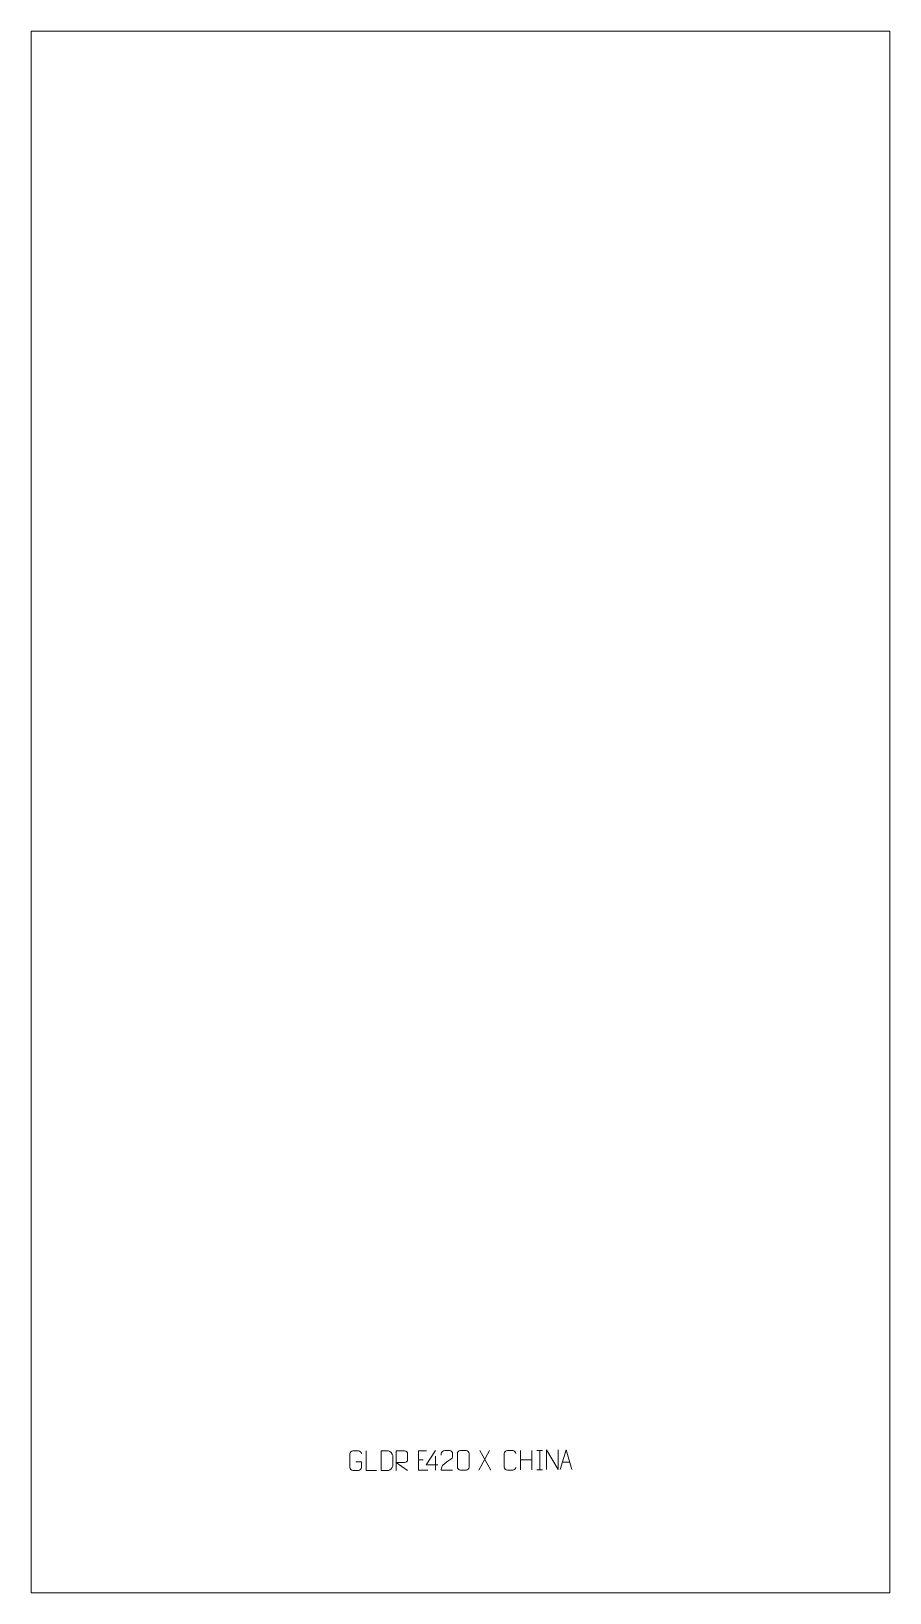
# Model space of a CAD drawing. Header units: millimetres. Extents: x -550 to 550, y -1767 to 232.
import ezdxf

# ---------------------------------------------------------------- set-up
doc = ezdxf.new("R2010")
doc.units = ezdxf.units.MM
doc.header["$MEASUREMENT"] = 0
doc.layers.add('layer 1', color=7, linetype='Continuous')

msp = doc.modelspace()

# ---------------------------------------------------------------- linework, layer by layer
at = {"layer": 'layer 1', "color": 242, "lineweight": 9}
msp.add_open_spline([(549.9886, -1767.4649), (549.9886, -1767.4649), (-549.9886, -1767.4649), (-549.9886, -1767.4649), (-549.9886, -1767.4649), (-549.9886, -1767.4649), (-549.9886, 232.4977), (-549.9886, 232.4977), (-549.9886, 232.4977), (-549.9886, 232.4977), (549.9886, 232.4977), (549.9886, 232.4977), (549.9886, 232.4977), (549.9886, 232.4977), (549.9886, -1767.4649), (549.9886, -1767.4649)], degree=3, knots=[0, 0, 0, 0, 0.2, 0.2, 0.2, 0.2, 0.4, 0.4, 0.4, 0.4, 0.6, 0.6, 0.6, 0.6, 1, 1, 1, 1], dxfattribs=at)
at = {"layer": 'layer 1', "color": 250, "lineweight": 9}
for points, knots in [([(-134.0214, -1599.7235), (-134.0214, -1599.7235), (-126.8533, -1599.7235), (-126.8533, -1599.7235), (-126.8533, -1599.7235), (-126.8533, -1599.7235), (-126.8533, -1606.8916), (-126.8533, -1606.8916), (-126.8533, -1606.8916), (-126.993, -1609.215), (-128.6702, -1610.6946), (-130.818, -1610.7054), (-130.818, -1610.7054), (-133.1498, -1610.705), (-135.4818, -1610.705), (-137.8133, -1610.7054), (-137.8133, -1610.7054), (-139.7382, -1610.8108), (-141.7104, -1608.9263), (-141.6992, -1606.909), (-141.6992, -1606.909), (-141.6988, -1601.1389), (-141.6988, -1595.3692), (-141.6992, -1589.5999), (-141.6992, -1589.5999), (-141.695, -1587.4618), (-139.9482, -1585.7426), (-137.7959, -1585.756), (-137.7959, -1585.756), (-135.4702, -1585.756), (-133.1441, -1585.756), (-130.818, -1585.756), (-130.818, -1585.756), (-128.8713, -1585.7206), (-126.8799, -1587.2121), (-126.8533, -1589.6498)], [0, 0, 0, 0, 0.1, 0.1, 0.1, 0.1, 0.2, 0.2, 0.2, 0.2, 0.3, 0.3, 0.3, 0.3, 0.4, 0.4, 0.4, 0.4, 0.5, 0.5, 0.5, 0.5, 0.6, 0.6, 0.6, 0.6, 0.7, 0.7, 0.7, 0.7, 0.8, 0.8, 0.8, 0.8, 1, 1, 1, 1]), ([(-107.8018, -1610.7093), (-107.8018, -1610.7093), (-120.7509, -1610.7093), (-120.7509, -1610.7093), (-120.7509, -1610.7093), (-120.7509, -1610.7093), (-120.7509, -1585.7557), (-120.7509, -1585.7557)], [0, 0, 0, 0, 0.333333333, 0.333333333, 0.333333333, 0.333333333, 1, 1, 1, 1]), ([(-101.6685, -1610.7161), (-99.3367, -1610.7157), (-94.3865, -1610.7397), (-92.055, -1610.74), (-92.055, -1610.74), (-90.13, -1610.8454), (-86.8114, -1607.3038), (-86.8226, -1605.2865), (-86.8226, -1605.2865), (-86.823, -1599.5164), (-86.823, -1597.3467), (-86.8226, -1591.5774), (-86.8226, -1591.5774), (-86.8269, -1589.4393), (-90.2014, -1585.7792), (-92.3538, -1585.7927), (-92.3538, -1585.7927), (-94.6795, -1585.7927), (-99.4038, -1585.7927), (-101.7299, -1585.7927), (-101.7299, -1585.7927), (-101.7295, -1591.5396), (-101.6682, -1604.9688), (-101.6685, -1610.7161)], [0, 0, 0, 0, 0.142857143, 0.142857143, 0.142857143, 0.142857143, 0.285714286, 0.285714286, 0.285714286, 0.285714286, 0.428571429, 0.428571429, 0.428571429, 0.428571429, 0.571428571, 0.571428571, 0.571428571, 0.571428571, 0.714285714, 0.714285714, 0.714285714, 0.714285714, 1, 1, 1, 1]), ([(-82.4393, -1610.8156), (-82.4393, -1610.8156), (-82.4393, -1585.8621), (-82.4393, -1585.8621), (-82.4393, -1585.8621), (-78.8445, -1585.8621), (-75.249, -1585.8621), (-71.6538, -1585.8621), (-71.6538, -1585.8621), (-69.3285, -1585.8998), (-67.7712, -1587.3898), (-67.7753, -1589.7562), (-67.7753, -1589.7562), (-67.7757, -1591.7917), (-67.7757, -1594.8511), (-67.7753, -1596.8871), (-67.7753, -1596.8871), (-67.7818, -1598.7626), (-69.5941, -1600.7044), (-71.6036, -1600.7235), (-71.6036, -1600.7235), (-71.6036, -1600.7235), (-82.4393, -1600.7235), (-82.4393, -1600.7235), (-82.4393, -1600.7235), (-82.4393, -1600.7235), (-67.7846, -1610.8156), (-67.7846, -1610.8156)], [0, 0, 0, 0, 0.125, 0.125, 0.125, 0.125, 0.25, 0.25, 0.25, 0.25, 0.375, 0.375, 0.375, 0.375, 0.5, 0.5, 0.5, 0.5, 0.625, 0.625, 0.625, 0.625, 0.75, 0.75, 0.75, 0.75, 1, 1, 1, 1]), ([(-43.3804, -1585.4735), (-43.3804, -1585.4735), (-53.8864, -1585.4735), (-53.8864, -1585.4735), (-53.8864, -1585.4735), (-53.8864, -1585.4735), (-53.8864, -1610.4271), (-53.8864, -1610.4271), (-53.8864, -1610.4271), (-53.8864, -1610.4271), (-41.7549, -1610.4271), (-41.7549, -1610.4271)], [0, 0, 0, 0, 0.25, 0.25, 0.25, 0.25, 0.5, 0.5, 0.5, 0.5, 1, 1, 1, 1]), ([(-29.0415, -1603.4696), (-29.0415, -1603.4696), (-43.8632, -1603.4696), (-43.8632, -1603.4696), (-43.8632, -1603.4696), (-43.8632, -1603.4696), (-31.9856, -1585.3991), (-31.9856, -1585.3991)], [0, 0, 0, 0, 0.333333333, 0.333333333, 0.333333333, 0.333333333, 1, 1, 1, 1]), ([(-10.0809, -1610.3733), (-14.9953, -1610.373), (-19.9097, -1610.373), (-24.8238, -1610.3733), (-24.8238, -1610.3733), (-24.8238, -1600.441), (-10.1728, -1597.7998), (-10.0809, -1593.4895), (-10.0809, -1593.4895), (-10.0812, -1592.0654), (-10.0812, -1590.6417), (-10.0809, -1589.2184), (-10.0809, -1589.2184), (-10.0978, -1587.1413), (-12.2206, -1585.4165), (-13.8916, -1585.3992), (-13.8916, -1585.3992), (-15.9648, -1585.3996), (-18.0377, -1585.3996), (-20.1101, -1585.3992), (-20.1101, -1585.3992), (-21.9322, -1585.3827), (-24.7569, -1587.1748), (-24.8238, -1589.2684), (-24.8238, -1589.2684), (-24.8238, -1589.2684), (-24.8238, -1591.3232), (-24.8238, -1591.3232)], [0, 0, 0, 0, 0.125, 0.125, 0.125, 0.125, 0.25, 0.25, 0.25, 0.25, 0.375, 0.375, 0.375, 0.375, 0.5, 0.5, 0.5, 0.5, 0.625, 0.625, 0.625, 0.625, 0.75, 0.75, 0.75, 0.75, 1, 1, 1, 1]), ([(-0.033, -1585.3869), (2.3331, -1585.3869), (4.6996, -1585.3869), (7.0661, -1585.3869), (7.0661, -1585.3869), (9.0466, -1585.3513), (11.0726, -1586.8456), (11.0997, -1589.2877), (11.0997, -1589.2877), (11.0993, -1595.0451), (11.0993, -1600.8029), (11.0997, -1606.5611), (11.0997, -1606.5611), (10.9576, -1608.8887), (9.2512, -1610.371), (7.0661, -1610.3818), (7.0661, -1610.3818), (4.6937, -1610.3814), (2.3213, -1610.3814), (-0.0507, -1610.3818), (-0.0507, -1610.3818), (-2.0092, -1610.4874), (-4.0156, -1608.5995), (-4.0042, -1606.5785), (-4.0042, -1606.5785), (-4.0038, -1600.7979), (-4.0038, -1595.0176), (-4.0042, -1589.2378), (-4.0042, -1589.2378), (-3.9999, -1587.0958), (-2.2228, -1585.3733), (-0.033, -1585.3869)], [0, 0, 0, 0, 0.111111111, 0.111111111, 0.111111111, 0.111111111, 0.222222222, 0.222222222, 0.222222222, 0.222222222, 0.333333333, 0.333333333, 0.333333333, 0.333333333, 0.444444444, 0.444444444, 0.444444444, 0.444444444, 0.555555556, 0.555555556, 0.555555556, 0.555555556, 0.666666667, 0.666666667, 0.666666667, 0.666666667, 0.777777778, 0.777777778, 0.777777778, 0.777777778, 1, 1, 1, 1]), ([(70.9707, -1606.5452), (70.8309, -1608.8686), (69.1537, -1610.3482), (67.006, -1610.359), (67.006, -1610.359), (64.6741, -1610.3586), (62.3422, -1610.3586), (60.0107, -1610.359), (60.0107, -1610.359), (58.0857, -1610.4644), (56.1136, -1608.5799), (56.1248, -1606.5626), (56.1248, -1606.5626), (56.1252, -1600.7925), (56.1252, -1595.0228), (56.1248, -1589.2535), (56.1248, -1589.2535), (56.129, -1587.1154), (57.8757, -1585.3962), (60.0281, -1585.4097), (60.0281, -1585.4097), (62.3538, -1585.4097), (64.6799, -1585.4097), (67.006, -1585.4097), (67.006, -1585.4097), (68.9526, -1585.3742), (70.944, -1586.8657), (70.9707, -1589.3033)], [0, 0, 0, 0, 0.125, 0.125, 0.125, 0.125, 0.25, 0.25, 0.25, 0.25, 0.375, 0.375, 0.375, 0.375, 0.5, 0.5, 0.5, 0.5, 0.625, 0.625, 0.625, 0.625, 0.75, 0.75, 0.75, 0.75, 1, 1, 1, 1]), ([(110.3718, -1609.4816), (110.3718, -1609.4816), (110.3718, -1584.5281), (110.3718, -1584.5281), (110.3718, -1584.5281), (110.3718, -1584.5281), (125.0266, -1609.4816), (125.0266, -1609.4816), (125.0266, -1609.4816), (125.0266, -1609.4816), (125.0266, -1584.5281), (125.0266, -1584.5281)], [0, 0, 0, 0, 0.25, 0.25, 0.25, 0.25, 0.5, 0.5, 0.5, 0.5, 1, 1, 1, 1]), ([(127.8676, -1609.4816), (127.8676, -1609.4816), (135.2386, -1584.5281), (135.2386, -1584.5281), (135.2386, -1584.5281), (135.2386, -1584.5281), (142.8085, -1609.4816), (142.8085, -1609.4816)], [0, 0, 0, 0, 0.333333333, 0.333333333, 0.333333333, 0.333333333, 1, 1, 1, 1])]:
    msp.add_open_spline(points, degree=3, knots=knots, dxfattribs=at)
for points in [[(-53.8864, -1597.3532), (-53.8864, -1597.3532), (-48.0368, -1597.3532), (-48.0368, -1597.3532)], [(-31.9856, -1592.7085), (-31.9856, -1592.7085), (-31.9856, -1610.3732), (-31.9856, -1610.3732)], [(37.2424, -1585.4476), (37.2424, -1585.4476), (23.5018, -1610.3434), (23.5018, -1610.3434)], [(24.9564, -1585.4476), (24.9564, -1585.4476), (38.697, -1610.4011), (38.697, -1610.4011)], [(76.9504, -1585.123), (76.9504, -1585.123), (76.9504, -1609.9005), (76.9504, -1609.9005)], [(76.9504, -1597.0053), (76.9504, -1597.0053), (91.5937, -1597.0049), (91.5937, -1597.0049)], [(91.5937, -1585.123), (91.5937, -1585.123), (91.5937, -1610.0765), (91.5937, -1610.0765)], [(98.0096, -1585.123), (98.0096, -1585.123), (105.1777, -1585.123), (105.1777, -1585.123)], [(101.5936, -1585.123), (101.5936, -1585.123), (101.5936, -1610.0765), (101.5936, -1610.0765)], [(98.0096, -1610.0765), (98.0096, -1610.0765), (105.1777, -1610.0765), (105.1777, -1610.0765)], [(130.5902, -1600.2322), (130.5902, -1600.2322), (140.0859, -1600.2322), (140.0859, -1600.2322)]]:
    msp.add_open_spline(points, degree=3, dxfattribs=at)

doc.saveas('drawing.dxf')
